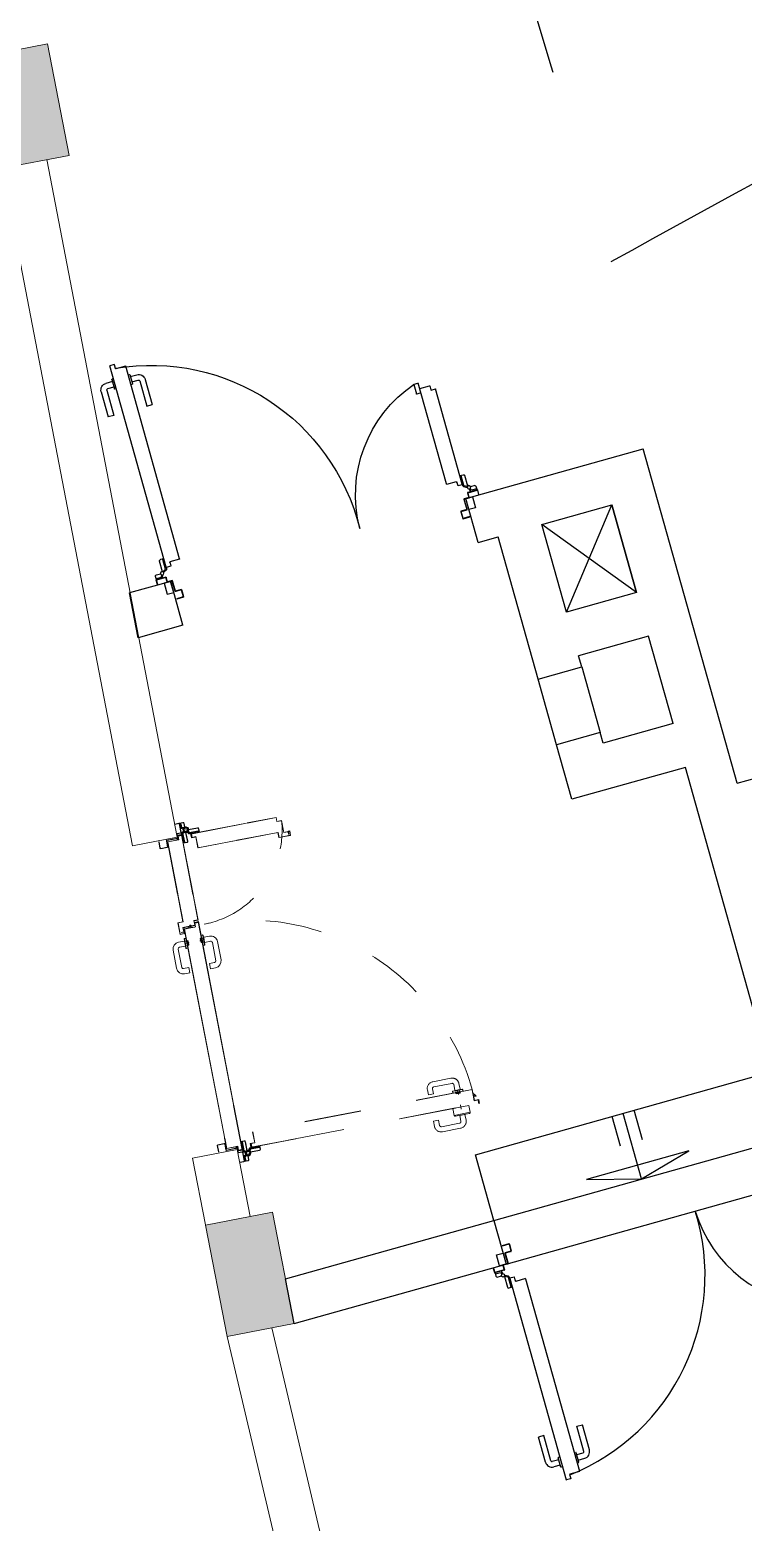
# Model space of a CAD drawing. Header units: centimetres. Extents: x 139057 to 200038, y 34824 to 80516.
# Drawn here: x 172080 to 172394, y 60283 to 60940 of the extents above; entities that cross this region are included whole.
import ezdxf

# ---------------------------------------------------------------- set-up
doc = ezdxf.new("R2010")
doc.units = ezdxf.units.CM
doc.header["$LTSCALE"] = 100
for name, pattern in [('A0SHT-SGRM$0$HIDDEN', [9.525, 6.35, -3.175]), ('HIDDEN', [0.5, 0.25, -0.25]), ('TR2010', [3, 2, -1]), ('TRATTEGGIATA', [0.75, 0.5, -0.25]), ('TRATTO-PUNTO', [1, 0.5, -0.25, 0, -0.25])]:
    doc.linetypes.add(name, pattern=pattern)
doc.layers.get('0').update_dxf_attribs({"lineweight": 0})
for name, color, linetype in [('0.05', 57, 'Continuous'), ('0.10', 8, 'Continuous'), ('0.15', 9, 'Continuous'), ('0.15 E1-E2_Serramenti', 9, 'Continuous'), ('0.20 Murature', 50, 'Continuous')]:
    doc.layers.add(name, color=color, linetype=linetype)
for name, color, linetype, lineweight in [('410_STRUTTURE_001-AM_0', 7, 'Continuous', 0), ('430_TAVOLATI_001-AM_0', 3, 'Continuous', 0), ('441_SERRAMENTI_001-AM_0', 1, 'Continuous', 0)]:
    doc.layers.add(name, color=color, linetype=linetype, lineweight=lineweight)

# ---------------------------------------------------------------- blocks, each defined once
blk = doc.blocks.new('COPRITESTA1C')
for p, q in [((0, 0), (0, -10)), ((0, 0), (21, 0)), ((21, 0), (21, -15)), ((-1, -10), (-1, -20)), ((-1, -10), (0, -10)), ((-1, -20), (16, -20))]:
    blk.add_line(p, q)
at = {"linetype": 'TRATTEGGIATA', "ltscale": 10}
for p, q in [((19.5, 0), (19.5, -15)), ((-1, -18.5), (16, -18.5))]:
    blk.add_line(p, q, dxfattribs=at)
blk.add_arc((16, -15), 3.5, 270, 0, dxfattribs=at)
blk.add_arc((16, -15), 5, 270, 0)
blk = doc.blocks.new('COPRITESTA2C')
for p, q in [((0, 0), (44, 0)), ((0, 0), (0, -10)), ((44, 0), (44, -15)), ((-1, -10), (-1, -20)), ((-1, -10), (0, -10)), ((-1, -20), (39, -20))]:
    blk.add_line(p, q)
at = {"linetype": 'TRATTEGGIATA', "ltscale": 10}
for p, q in [((42.5, 0), (42.5, -15)), ((-1, -18.5), (39, -18.5))]:
    blk.add_line(p, q, dxfattribs=at)
blk.add_arc((39, -15), 5, 270, 0)
blk.add_arc((39, -15), 3.5, 270, 0, dxfattribs=at)
blk = doc.blocks.new('M09.5af')
at = {"linetype": 'Continuous', "ltscale": 10}
for p, q in [((5, 83.5), (33.5, 83.5)), ((5, 82), (5, 83.5)), ((33.5, 82), (5, 82)), ((35, 51.5), (35, 80.5)), ((36.5, 80.5), (36.5, 51.5)), ((1029.2, 68.3), (977.2, 68.3)), ((977.2, 68.3), (977.2, 48.3)), ((1028.4, 67.5), (978, 67.5)), ((978, 67.5), (978, 49.1)), ((1028.4, 67.5), (1028.4, 44.7)), ((1029.2, 68.3), (1029.2, 45.5)), ((1363.9, 80.5), (1363.9, 51.5)), ((1365.4, 51.5), (1365.4, 80.5)), ((1395.4, 83.5), (1366.9, 83.5)), ((1366.9, 82), (1395.4, 82)), ((1366.9, 82), (1395.4, 82)), ((1395.4, 82), (1395.4, 83.5)), ((-58.5, -18.5), (-58.5, 0)), ((-58.5, 0), (-57, 0)), ((-58.5, 0), (-57, 0)), ((-57, 0), (-57, -18.5)), ((-12, 0), (6, 0)), ((5, 6.5), (5, 47)), ((7.2, 2.4), (5.5, 4.8)), ((6.5, 47), (6.5, 6.5)), ((6.7, 5.6), (8.4, 3.2)), ((6.7, 5.6), (8.4, 3.2)), ((8, 50), (33.5, 50)), ((33.5, 48.5), (8, 48.5)), ((58.9, 45.5), (12.4, 45.5)), ((12.4, 45.5), (12.4, -4.2)), ((59.5, 44.7), (13.2, 44.7)), ((13.2, 44.7), (13.2, -5)), ((997.4, 45.5), (48.5, 45.5)), ((996.6, 44.7), (49, 44.7)), ((984.2, 48.3), (977.2, 48.3)), ((983.4, 49.1), (978, 49.1)), ((984.2, 53.8), (983.4, 53.8)), ((983.4, 53.8), (983.4, 49.1)), ((985, 61.6), (984.2, 61.6)), ((984.2, 49.8), (984.2, 61.6)), ((984.2, 53.8), (984.2, 48.3)), ((1003.6, 49.8), (984.2, 49.8)), ((985, 50.6), (985, 61.6)), ((1004.4, 50.6), (985, 50.6)), ((996.6, 44.7), (996.6, -5)), ((997.4, 45.5), (997.4, -4.2)), ((1003.6, 21.3), (1003.6, 49.8)), ((1003.6, -3.5), (1003.6, 13.6)), ((1004.4, 20.5), (1004.4, 50.6)), ((1004.4, -2.7), (1004.4, 13.6)), ((1028.4, 44.7), (1214.1, 44.7)), ((1029.2, 45.5), (1213.6, 45.5)), ((1153.9, 45.5), (1387.9, 45.5)), ((1154.4, 44.7), (1387.1, 44.7)), ((1392.4, 50), (1366.9, 50)), ((1366.9, 48.5), (1392.4, 48.5)), ((1387.1, 44.7), (1387.1, -5)), ((1387.9, 45.5), (1387.9, -4.2)), ((1393.6, 5.6), (1391.9, 3.2)), ((1393.1, 2.4), (1394.8, 4.8)), ((1393.9, 47), (1393.9, 6.5)), ((1412.4, 0), (1394.3, 0)), ((1395.4, 6.5), (1395.4, 47)), ((1413.1, 0), (1412.4, 0)), ((1458.9, 0), (1457.4, 0)), ((1457.4, 0), (1457.4, -18.5)), ((1458.9, -18.5), (1458.9, 0)), ((-55.5, -20), (-16.5, -20)), ((-16.5, -21.5), (-55.5, -21.5)), ((-15, -18.5), (-15, -3)), ((-13.5, -18.5), (-13.5, -3)), ((6, -1.5), (-12, -1.5)), ((-7.5, -3.4), (-7.5, -21.5)), ((-7.5, -3.4), (7.8, -3.4)), ((-7.5, -21.5), (193.6, -21.5)), ((-6.8, -4.2), (-6.8, -20.7)), ((-6.8, -4.2), (7.8, -4.2)), ((-6.8, -20.7), (193.3, -20.7)), ((-4.7, -4.2), (-4.7, -20)), ((12.4, -4.2), (-4.7, -4.2)), ((-3.9, -20), (-4.7, -20)), ((-3.9, -5), (-3.9, -20)), ((13.2, -5), (-3.9, -5)), ((7.8, -3.4), (7.8, -4.2)), ((159, -20.7), (1016.6, -20.7)), ((159.4, -21.5), (1017.4, -21.5)), ((1013.7, -5), (996.6, -5)), ((1014.5, -4.2), (997.4, -4.2)), ((1002.1, -3.4), (1017.4, -3.4)), ((1002.1, -3.4), (1002.1, -4.2)), ((1002.1, -4.2), (1016.6, -4.2)), ((1024.4, -3.5), (1003.6, -3.5)), ((1025.2, -2.7), (1004.4, -2.7)), ((1013.7, -5), (1013.7, -20)), ((1014.5, -20), (1013.7, -20)), ((1014.5, -4.2), (1014.5, -20)), ((1016.6, -4.2), (1016.6, -20.7)), ((1017.4, -3.4), (1017.4, -21.5)), ((1024.4, -21.5), (1024.4, -3.5)), ((1153.7, -21.5), (1024.4, -21.5)), ((1025.2, -20.7), (1025.2, -2.7)), ((1153.3, -20.7), (1025.2, -20.7)), ((1407.1, -20.7), (1139.5, -20.7)), ((1407.9, -21.5), (1139.8, -21.5)), ((1387.1, -5), (1404.2, -5)), ((1387.9, -4.2), (1405, -4.2)), ((1407.9, -3.4), (1392.6, -3.4)), ((1392.6, -3.4), (1392.6, -4.2)), ((1407.1, -4.2), (1392.6, -4.2)), ((1394.3, -1.5), (1412.4, -1.5)), ((1404.2, -5), (1404.2, -20)), ((1405, -4.2), (1405, -20)), ((1407.1, -4.2), (1407.1, -20.7)), ((1407.9, -3.4), (1407.9, -21.5)), ((1413.9, -18.5), (1413.9, -3)), ((1415.4, -18.5), (1415.4, -3)), ((1455.8, -20), (1416.9, -20)), ((1416.9, -21.5), (1455.8, -21.5)), ((15.3, -1085.8), (-2.8, -1085.8)), ((14.5, -1085), (-2, -1085)), ((13.7, -1082), (-1.3, -1082)), ((-1.3, -1082.8), (-1.3, -1082)), ((14.5, -1082.8), (-1.3, -1082.8))]:
    blk.add_line(p, q, dxfattribs=at)
at = {"linetype": 'Continuous'}
for p, q in [((803.5, 58.5), (803.5, 81.5)), ((826.5, 58.5), (826.5, 81.5)), ((915, 111.5), (833.5, 111.5)), ((915, 88.5), (833.5, 88.5)), ((922, 56), (922, 81.5)), ((945, 56), (945, 81.5)), ((826.5, 58.5), (803.5, 58.5)), ((911, 45.5), (911, 52.5)), ((911, 45.5), (912.2, 45.5)), ((912.2, 45.5), (912.2, 52.5)), ((913, 54.5), (954, 54.5)), ((913, 53.3), (954, 53.3)), ((945.5, 46.6), (921.5, 46.6)), ((921.5, 46.6), (921.5, 45.6)), ((945.5, 45.6), (921.5, 45.6)), ((945.5, 45.2), (921.5, 45.2)), ((921.5, 45.2), (921.5, 44.2)), ((945.5, 44.2), (921.5, 44.2)), ((944.5, 43.8), (922.5, 43.8)), ((922.5, 43.8), (922.5, 42.8)), ((944.5, 42.8), (922.5, 42.8)), ((923, 55), (944, 55)), ((943.5, 54.5), (923.5, 54.5)), ((943, 42.5), (924, 42.5)), ((924, 42.5), (924, 40.5)), ((942, 39.5), (925, 39.5)), ((925.5, 55), (925.5, 42.5)), ((941.5, 55), (941.5, 42.5)), ((943, 42.5), (943, 40.5)), ((944.5, 43.8), (944.5, 42.8)), ((945.5, 46.6), (945.5, 45.6)), ((945.5, 45.2), (945.5, 44.2)), ((954.8, 45.5), (954.8, 52.5)), ((954.8, 45.5), (956, 45.5)), ((956, 45.5), (956, 52.5)), ((997.6, 31.4), (997.4, 31.4)), ((997.6, 7.4), (997.4, 7.4)), ((997.6, 31.4), (997.6, 7.4)), ((997.6, 31.4), (997.6, 31.4)), ((997.6, 27.1), (998.1, 27.1)), ((997.6, 16.6), (1008.6, 16.6)), ((997.6, 13.6), (1008.6, 13.6)), ((998.1, 27.1), (1008.1, 16.6)), ((1008.6, 16.6), (1008.6, 13.6)), ((-23.6, -43.5), (-26.1, -43.5)), ((-24.8, -44.8), (-24.8, -42.3)), ((-24.8, -44.8), (-24.8, -42.3)), ((826.5, -34.5), (803.5, -34.5)), ((803.5, -34.5), (803.5, -57.5)), ((826.5, -34.5), (826.5, -57.5)), ((915, -64.5), (833.5, -64.5)), ((911, -21.5), (911, -28.5)), ((911, -21.5), (912.2, -21.5)), ((912.2, -21.5), (912.2, -28.5)), ((913, -29.3), (954, -29.3)), ((913, -30.5), (954, -30.5)), ((945.5, -20.2), (921.5, -20.2)), ((921.5, -21.2), (921.5, -20.2)), ((945.5, -21.2), (921.5, -21.2)), ((945.5, -21.6), (921.5, -21.6)), ((921.5, -22.6), (921.5, -21.6)), ((945.5, -22.6), (921.5, -22.6)), ((922, -32), (922, -57.5)), ((944.5, -18.8), (922.5, -18.8)), ((922.5, -19.8), (922.5, -18.8)), ((944.5, -19.8), (922.5, -19.8)), ((923, -31), (944, -31)), ((943.5, -30.5), (923.5, -30.5)), ((924, -18.5), (924, -16.5)), ((943, -18.5), (924, -18.5)), ((942, -15.5), (925, -15.5)), ((925.5, -31), (925.5, -18.5)), ((941.5, -31), (941.5, -18.5)), ((943, -18.5), (943, -16.5)), ((944.5, -19.8), (944.5, -18.8)), ((945, -32), (945, -57.5)), ((945.5, -21.2), (945.5, -20.2)), ((945.5, -22.6), (945.5, -21.6)), ((954.8, -21.5), (954.8, -28.5)), ((954.8, -21.5), (956, -21.5)), ((956, -21.5), (956, -28.5)), ((1423.9, -43.5), (1426.4, -43.5)), ((1425.1, -44.8), (1425.1, -42.3)), ((915, -87.5), (833.5, -87.5)), ((35.3, -1076.9), (32.3, -1076.9))]:
    blk.add_line(p, q, dxfattribs=at)
at = {"ltscale": 10}
for p, q in [((-0.8, 0), (0, 0)), ((0, 0.8), (0, 0)), ((1400.3, 0.8), (1400.3, 0)), ((1401, 0), (1400.3, 0)), ((-1.3, -63.7), (-1.3, -64.5))]:
    blk.add_line(p, q, dxfattribs=at)
at = {"linetype": 'TRATTO-PUNTO'}
for p, q in [((933.5, 35.5), (933.5, 55.5)), ((933.5, 35.5), (933.5, 55.5)), ((933.5, 38.4), (933.5, 53.2)), ((933.5, 38.4), (933.5, 53.1)), ((933.5, 38.1), (933.5, 52.9)), ((933.5, 38.1), (933.5, 52.9)), ((933.5, -31.5), (933.5, -11.5)), ((933.5, -14.1), (933.5, -28.9)), ((933.5, -14.4), (933.5, -29.2))]:
    blk.add_line(p, q, dxfattribs=at)
for p, q in [((996.6, 42.2), (996.6, -0.8)), ((-36.9, -22), (-55.3, -22)), ((-55.3, -25), (-55.3, -22)), ((-36.9, -25), (-55.3, -25)), ((-36.9, -25.2), (-53.3, -25.2)), ((-53.3, -25.2), (-53.3, -28.2)), ((-38.2, -28.2), (-53.3, -28.2)), ((-36.5, -31.9), (-38.2, -28.2)), ((-33.8, -30.6), (-36.1, -25.7)), ((-33.8, -30.6), (-36.1, -25.7)), ((-32.6, -32.4), (-36, -25.6)), ((-29.9, -31.1), (-33.3, -24.3)), ((-19.8, -31.1), (-16.4, -24.3)), ((-17.4, -33.5), (-13.6, -25.7)), ((-17.1, -32.4), (-13.7, -25.6)), ((-17, -53.3), (-9.5, -56.9)), ((-16.7, -32.1), (-13.6, -25.7)), ((-15.1, -35.7), (-11.5, -28.2)), ((-14.8, -51), (-7, -54.8)), ((-13.8, -51.3), (-6.9, -54.6)), ((-13.4, -51.7), (-7, -54.8)), ((-12.8, -22), (30.3, -22)), ((-12.8, -25), (30.3, -25)), ((-12.8, -25.2), (28.3, -25.2)), ((-12.5, -48.6), (-5.6, -51.9)), ((-11.5, -28.2), (28.3, -28.2)), ((-9.5, -56.9), (-9.5, -96.6)), ((-6.5, -55.5), (-6.5, -96.6)), ((-6.3, -55.5), (-6.3, -98.6)), ((-3.3, -55.5), (-3.3, -98.6)), ((28.3, -25.2), (28.3, -28.2)), ((30.3, -25), (30.3, -22)), ((1413.1, -22), (1370, -22)), ((1371.8, -25), (1371.8, -22)), ((1413.1, -25), (1371.8, -25)), ((1413.1, -25.2), (1372, -25.2)), ((1372, -25.2), (1372, -28.2)), ((1411.8, -28.2), (1372, -28.2)), ((1403.6, -55.5), (1403.6, -98.6)), ((1412.8, -48.6), (1405.9, -51.9)), ((1406.6, -55.5), (1406.6, -96.8)), ((1406.8, -55.5), (1406.8, -96.6)), ((1414.1, -51.3), (1407.2, -54.6)), ((1415.1, -51), (1407.3, -54.8)), ((1413.7, -51.7), (1407.3, -54.8)), ((1417.3, -53.3), (1409.8, -56.9)), ((1409.8, -56.9), (1409.8, -96.6)), ((1415.4, -35.7), (1411.8, -28.2)), ((1417.7, -33.5), (1413.9, -25.7)), ((1417, -32.1), (1413.9, -25.7)), ((1417.4, -32.4), (1414, -25.6)), ((1420.1, -31.1), (1416.7, -24.3)), ((1430.2, -31.1), (1433.6, -24.3)), ((1432.9, -32.4), (1436.3, -25.6)), ((1434.1, -30.6), (1436.4, -25.7)), ((1434.1, -30.6), (1436.4, -25.7)), ((1436.8, -31.9), (1438.5, -28.2)), ((1437.2, -22), (1455.6, -22)), ((1437.2, -25), (1455.6, -25)), ((1437.2, -25.2), (1453.6, -25.2)), ((1438.5, -28.2), (1453.6, -28.2)), ((1453.6, -25.2), (1453.6, -28.2)), ((1455.6, -25), (1455.6, -22)), ((-6.5, -96.6), (-9.5, -96.6)), ((-6.3, -98.6), (-3.3, -98.6)), ((1406.6, -96.8), (1403.6, -96.8)), ((1406.8, -96.6), (1409.8, -96.6))]:
    blk.add_line(p, q)
at = {"linetype": 'HIDDEN', "ltscale": 10}
for p, q in [((-2.8, -60.8), (-2.8, -262)), ((15.3, -60.8), (-2.8, -60.8)), ((-2, -61.6), (-2, -261.6)), ((14.5, -61.6), (-2, -61.6)), ((14.5, -63.7), (-1.3, -63.7)), ((13.7, -64.5), (-1.3, -64.5)), ((13.7, -81.6), (13.7, -64.5)), ((14.5, -61.6), (14.5, -76.1)), ((14.5, -80.8), (14.5, -63.7)), ((15.3, -60.8), (15.3, -76.1)), ((1385, -60.8), (1385, -76.1)), ((1385, -60.8), (1403.1, -60.8)), ((1385.8, -61.6), (1385.8, -76.1)), ((1385.8, -61.6), (1402.3, -61.6)), ((1385.8, -80.8), (1385.8, -63.7)), ((1385.8, -63.7), (1401.6, -63.7)), ((1386.6, -81.6), (1386.6, -64.5)), ((1386.6, -64.5), (1401.6, -64.5)), ((1402.3, -61.6), (1402.3, -329.2)), ((1403.1, -60.8), (1403.1, -328.8)), ((63.4, -81.6), (13.7, -81.6)), ((15.3, -76.1), (14.5, -76.1)), ((64.2, -80.8), (14.5, -80.8)), ((63.4, -1064.9), (63.4, -81.6)), ((64.2, -1065.7), (64.2, -80.8)), ((1336.1, -314.8), (1336.1, -80.8)), ((1336.1, -80.8), (1385.8, -80.8)), ((1336.9, -314.2), (1336.9, -81.6)), ((1336.9, -81.6), (1386.6, -81.6)), ((1385, -76.1), (1385.8, -76.1)), ((-2.8, -227.8), (-2.8, -1085.8)), ((-2, -227.4), (-2, -1085)), ((1336.1, -439.5), (1336.1, -255.1)), ((1336.9, -440.3), (1336.9, -254.6)), ((1402.3, -315.3), (1402.3, -443.5)), ((1403.1, -314.9), (1403.1, -444.3)), ((1313.3, -439.5), (1313.3, -491.5)), ((1313.3, -439.5), (1336.1, -439.5)), ((1314.1, -440.3), (1314.1, -490.7)), ((1314.1, -440.3), (1336.9, -440.3)), ((1384.3, -443.5), (1384.3, -464.3)), ((1402.3, -443.5), (1384.3, -443.5)), ((1385.1, -444.3), (1385.1, -465.1)), ((1403.1, -444.3), (1385.1, -444.3)), ((1313.3, -491.5), (1333.3, -491.5)), ((1314.1, -490.7), (1332.5, -490.7)), ((1320, -483.7), (1320, -484.5)), ((1331, -483.7), (1320, -483.7)), ((1331.8, -484.5), (1320, -484.5)), ((1327.8, -484.5), (1327.8, -485.3)), ((1327.8, -484.5), (1333.3, -484.5)), ((1327.8, -485.3), (1332.5, -485.3)), ((1331, -464.3), (1331, -483.7)), ((1384.3, -464.3), (1331, -464.3)), ((1331.8, -465.1), (1331.8, -484.5)), ((1385.1, -465.1), (1331.8, -465.1)), ((1332.5, -485.3), (1332.5, -490.7)), ((1333.3, -484.5), (1333.3, -491.5)), ((-94.3, -983.3), (-94.3, -901.8)), ((-71.3, -983.3), (-71.3, -901.8)), ((-41.3, -871.8), (-64.3, -871.8)), ((-41.3, -894.8), (-64.3, -894.8)), ((-41.3, -894.8), (-41.3, -871.8)), ((77.2, -894.8), (77.2, -871.8)), ((77.2, -871.8), (100.2, -871.8)), ((77.2, -894.8), (100.2, -894.8)), ((107.2, -983.3), (107.2, -901.8)), ((130.2, -983.3), (130.2, -901.8)), ((-37.8, -970.8), (-37.8, -1032.8)), ((-2.8, -965.8), (-32.8, -965.8)), ((-32.8, -965.8), (-32.8, -1037.8)), ((-2.8, -965.8), (-2.8, -1037.8)), ((-2.8, -965.8), (-2.8, -1037.8)), ((64.2, -979.3), (71.2, -979.3)), ((64.2, -979.3), (64.2, -980.5)), ((64.2, -980.5), (71.2, -980.5)), ((72, -981.3), (72, -1022.3)), ((73.2, -981.3), (73.2, -1022.3)), ((-38.8, -990.3), (-64.3, -990.3)), ((-38.8, -1013.3), (-64.3, -1013.3)), ((-37.8, -991.3), (-37.8, -1012.3)), ((-2.8, -1037.8), (-32.8, -1037.8)), ((-12.8, -1001.8), (7.2, -1001.8)), ((54.2, -1001.8), (74.2, -1001.8)), ((54.2, -1001.8), (74.2, -1001.8)), ((56.8, -1001.8), (71.5, -1001.8)), ((56.8, -1001.8), (71.5, -1001.8)), ((57.1, -1001.8), (71.8, -1001.8)), ((57.1, -1001.8), (71.8, -1001.8)), ((58.2, -1010.3), (58.2, -993.3)), ((61.2, -992.3), (59.2, -992.3)), ((61.2, -1011.3), (59.2, -1011.3)), ((61.2, -1011.3), (61.2, -992.3)), ((73.7, -993.8), (61.2, -993.8)), ((73.7, -1009.8), (61.2, -1009.8)), ((61.5, -1012.8), (61.5, -990.8)), ((62.5, -990.8), (61.5, -990.8)), ((62.5, -1012.8), (61.5, -1012.8)), ((62.5, -1012.8), (62.5, -990.8)), ((62.9, -1013.8), (62.9, -989.8)), ((63.9, -989.8), (62.9, -989.8)), ((63.9, -1013.8), (62.9, -1013.8)), ((63.9, -1013.8), (63.9, -989.8)), ((64.2, -1023.1), (71.2, -1023.1)), ((64.2, -1023.1), (64.2, -1024.3)), ((64.2, -1024.3), (71.2, -1024.3)), ((64.3, -1013.8), (64.3, -989.8)), ((65.3, -989.8), (64.3, -989.8)), ((65.3, -1013.8), (64.3, -1013.8)), ((65.3, -1013.8), (65.3, -989.8)), ((73.2, -1011.8), (73.2, -991.8)), ((73.7, -991.3), (73.7, -1012.3)), ((74.7, -990.3), (100.2, -990.3)), ((74.7, -1013.3), (100.2, -1013.3)), ((13.7, -1082), (13.7, -1064.9)), ((63.4, -1064.9), (13.7, -1064.9)), ((14.5, -1082.8), (14.5, -1065.7)), ((64.2, -1065.7), (14.5, -1065.7)), ((14.5, -1070.5), (14.5, -1085)), ((15.3, -1070.5), (14.5, -1070.5)), ((15.3, -1070.5), (15.3, -1085.8)), ((60.8, -1064.9), (17.8, -1064.9)), ((26.1, -1065.9), (26.1, -1065.7)), ((50.1, -1065.9), (26.1, -1065.9)), ((32.3, -1065.9), (32.3, -1076.9)), ((35.3, -1065.9), (35.3, -1076.9)), ((45.8, -1066.4), (35.3, -1076.4)), ((45.8, -1065.9), (45.8, -1066.4)), ((50.1, -1065.9), (50.1, -1065.7)), ((50.1, -1065.9), (50.1, -1065.9))]:
    blk.add_line(p, q, dxfattribs=at)
for centre, radius in [((-24.8, -43.5), 9), ((-24.8, -43.5), 7.5), ((-24.8, -43.5), 7.25), ((1425.1, -43.5), 9), ((1425.1, -43.5), 7.5), ((1425.1, -43.5), 7.25)]:
    blk.add_circle(centre, radius)
at = {"linetype": 'Continuous', "ltscale": 10}
for centre, radius, start, end in [((33.5, 80.5), 3, 360, 90), ((33.5, 80.5), 1.5, 0, 90), ((1366.9, 80.5), 3, 90, 180), ((1366.9, 80.5), 1.5, 90, 180), ((8, 47), 3, 90, 180), ((8, 6.5), 3, 180, 215), ((8, 6.5), 3, 180, 215), ((6, 1.5), 3, 270, 35), ((6, 1.5), 1.5, 270, 35), ((8, 47), 1.5, 90, 180), ((8, 6.5), 1.5, 180, 215), ((8, 6.5), 1.5, 180, 215), ((33.5, 51.5), 1.5, 270, 360), ((33.5, 51.5), 3, 270, 0), ((1366.9, 51.5), 3, 180, 270), ((1366.9, 51.5), 1.5, 180, 270), ((1394.3, 1.5), 3, 145, 270), ((1392.4, 47), 3, 0, 90), ((1392.4, 47), 1.5, 0, 90), ((1394.3, 1.5), 1.5, 145, 270), ((1392.4, 6.5), 1.5, 325, 0), ((1392.4, 6.5), 3, 325, 0), ((-55.5, -18.5), 3, 180, 270), ((-55.5, -18.5), 1.5, 180, 270), ((-16.5, -18.5), 3, 270, 0), ((-16.5, -18.5), 1.5, 270, 0), ((-12, -3), 3, 90, 180), ((-12, -3), 1.5, 90, 180), ((1412.4, -3), 3, 0, 90), ((1412.4, -3), 1.5, 0, 90), ((1416.9, -18.5), 3, 180, 270), ((1416.9, -18.5), 1.5, 180, 270), ((1455.8, -18.5), 1.5, 270, 0), ((1455.8, -18.5), 3, 270, 360)]:
    blk.add_arc(centre, radius, start, end, dxfattribs=at)
at = {"linetype": 'Continuous'}
for centre, radius, start, end in [((833.5, 81.5), 30, 90, 180), ((833.5, 81.5), 7, 90, 180), ((915, 81.5), 30, 0, 90), ((915, 81.5), 7, 0, 90), ((913, 52.5), 2, 90, 180), ((913, 52.5), 0.8, 90, 180), ((923, 56), 1, 180, 270), ((925, 40.5), 1, 180, 270), ((942, 40.5), 1, 270, 0), ((944, 56), 1, 270, 0), ((954, 52.5), 2, 0, 90), ((954, 52.5), 0.8, 0, 90), ((833.5, -57.5), 30, 180, 270), ((833.5, -57.5), 7, 180, 270), ((913, -28.5), 2, 180, 270), ((913, -28.5), 0.8, 180, 270), ((915, -57.5), 30, 270, 0), ((915, -57.5), 7, 270, 0), ((923, -32), 1, 90, 180), ((925, -16.5), 1, 90, 180), ((942, -16.5), 1, 0, 90), ((944, -32), 1, 0, 90), ((954, -28.5), 0.8, 270, 0), ((954, -28.5), 2, 270, 0)]:
    blk.add_arc(centre, radius, start, end, dxfattribs=at)
for centre, radius, start, end in [((-24.8, -43.5), 12.5, 156.60249, 108.12002), ((-36.9, -26), 4, 25.79829, 90), ((-36.9, -26), 1, 25.79829, 90), ((-36.9, -26), 0.8, 25.79829, 90), ((-43.7, -35.4), 8, 336.60249, 25.79829), ((-24.8, -43.5), 9.5, 156.60249, 108.12002), ((-43.7, -35.4), 11, 336.60249, 25.79829), ((-29, -30.7), 4, 205.79829, 288.12002), ((-29, -30.7), 1, 205.79829, 288.12002), ((-20.7, -30.7), 1, 251.87998, 334.20171), ((-20.7, -30.7), 4, 318.9946, 334.20171), ((-12.8, -26), 4, 90, 154.20171), ((-12.8, -26), 1, 90, 154.20171), ((-12.8, -26), 0.8, 90, 154.20171), ((-12, -47.7), 1, 161.87998, 244.20171), ((-7.3, -55.5), 0.8, 0, 64.20171), ((-7.3, -55.5), 1, 0, 64.20171), ((-7.3, -55.5), 4, 0, 64.20171), ((1407.6, -55.5), 4, 115.79829, 180), ((1407.6, -55.5), 1, 115.79829, 180), ((1407.6, -55.5), 0.8, 115.79829, 180), ((1425.1, -43.5), 12.5, 71.87998, 23.39751), ((1412.3, -47.7), 1, 295.79829, 18.12002), ((1413.1, -26), 4, 25.79829, 90), ((1413.1, -26), 1, 25.79829, 90), ((1413.1, -26), 0.8, 25.79829, 90), ((1412.3, -47.7), 4, 295.79829, 311.0054), ((1425.1, -43.5), 9.5, 71.87998, 23.39751), ((1421, -30.7), 4, 205.79829, 221.0054), ((1421, -30.7), 1, 205.79829, 288.12002), ((1429.3, -30.7), 4, 251.87998, 334.20171), ((1429.3, -30.7), 1, 251.87998, 334.20171), ((1444, -35.4), 11, 154.20171, 203.39751), ((1437.2, -26), 4, 90, 154.20171), ((1444, -35.4), 8, 154.20171, 203.39751), ((1437.2, -26), 1, 90, 154.20171), ((1437.2, -26), 0.8, 90, 154.20171)]:
    blk.add_arc(centre, radius, start, end)
at = {"linetype": 'HIDDEN', "ltscale": 10}
for centre, radius, start, end in [((-24.8, -43.5), 1026.1, 274.97669, 0), ((1425.1, -43.5), 423.9, 180, 263.95), ((-64.3, -901.8), 30, 90, 180), ((-64.3, -901.8), 7, 90, 180), ((100.2, -901.8), 30, 0, 90), ((100.2, -901.8), 7, 0, 90), ((-64.3, -983.3), 30, 180, 270), ((-64.3, -983.3), 7, 180, 270), ((-32.8, -970.8), 5, 90, 180), ((71.2, -981.3), 2, 0, 90), ((71.2, -981.3), 0.8, 0, 90), ((100.2, -983.3), 30, 270, 0), ((100.2, -983.3), 7, 270, 0), ((-38.8, -991.3), 1, 0, 90), ((-38.8, -1012.3), 1, 270, 0), ((-32.8, -1032.8), 5, 180, 270), ((59.2, -993.3), 1, 90, 180), ((59.2, -1010.3), 1, 180, 270), ((71.2, -1022.3), 0.8, 270, 0), ((71.2, -1022.3), 2, 270, 0), ((74.7, -991.3), 1, 90, 180), ((74.7, -1012.3), 1, 180, 270)]:
    blk.add_arc(centre, radius, start, end, dxfattribs=at)
at = {"linetype": 'Continuous', "ltscale": 10, "xscale": -1}
for name, p in [('COPRITESTA1C', (-37.5, -21.5)), ('COPRITESTA2C', (1412.5, -22))]:
    blk.add_blockref(name, p, dxfattribs=at)
at = {"linetype": 'Continuous', "ltscale": 10, "rotation": 270}
blk.add_blockref('COPRITESTA2C', (-3.3, -56.1), dxfattribs=at)
at = {"linetype": 'Continuous', "ltscale": 10}
for name, p in [('COPRITESTA2C', (-12.2, -22)), ('COPRITESTA1C', (1437.9, -21.5))]:
    blk.add_blockref(name, p, dxfattribs=at)
at = {"linetype": 'Continuous', "ltscale": 10, "xscale": -1, "rotation": 90}
blk.add_blockref('COPRITESTA2C', (1403.6, -56.1), dxfattribs=at)
blk = doc.blocks.new('A$C6BE3674F')
for p, q in [((0.104, 1.069), (0.074, 1.069)), ((0.074, 1.069), (0.074, 1.0675)), ((0.104, 1.0675), (0.074, 1.0675)), ((0.1045, 1.067), (0.1045, 1.036)), ((0.106, 1.067), (0.106, 1.036)), ((0.076, 0.9865), (0.0555, 0.9865)), ((0.0765, 1.0335), (0.0765, 0.987)), ((0.078, 1.0335), (0.078, 0.987)), ((0.104, 1.0355), (0.0785, 1.0355)), ((0.104, 1.034), (0.0785, 1.034)), ((0.0105, 0.9835), (0.009, 0.9835)), ((0.009, 0.9835), (0.009, 0.9645)), ((0.0105, 0.9835), (0.0105, 0.9645)), ((0.053, 0.964), (0.011, 0.964)), ((0.053, 0.9625), (0.011, 0.9625)), ((0.011, 0.9615), (0.011, 0.947)), ((0.013, 0.9625), (0.013, 0.9575)), ((0.013, 0.9575), (0.0355, 0.9575)), ((0.016, 0.942), (0.035, 0.942)), ((0.0355, 0.9575), (0.0388, 0.9485)), ((0.039, 0.9625), (0.0438, 0.9494)), ((0.0465, 0.9357), (0.0465, 0.887)), ((0.062, 0.9284), (0.0471, 0.9361)), ((0.0643, 0.9328), (0.0498, 0.9403)), ((0.0535, 0.9845), (0.0535, 0.9645)), ((0.055, 0.9845), (0.055, 0.9645)), ((0.076, 0.985), (0.0555, 0.985)), ((0.062, 0.9284), (0.062, 0.884)), ((0.067, 0.921), (0.067, 0.9284)), ((0.067, 0.921), (0.067, 0.001)), ((0.087, 0.922), (0.068, 0.922)), ((0.088, 0.903), (0.088, 0.921)), ((1.4, 0.903), (1.4, 0.921)), ((1.401, 0.922), (1.42, 0.922)), ((1.421, 0.921), (1.421, 0.9284)), ((1.421, 0.921), (1.421, 0.485)), ((1.4237, 0.9328), (1.4382, 0.9403)), ((1.426, 0.9284), (1.4409, 0.9361)), ((1.426, 0.9284), (1.426, 0.884)), ((1.4415, 0.9357), (1.4415, 0.887)), ((1.449, 0.9625), (1.4442, 0.9494)), ((1.4525, 0.9575), (1.4492, 0.9485)), ((1.475, 0.9575), (1.4525, 0.9575)), ((1.472, 0.942), (1.453, 0.942)), ((1.475, 0.9625), (1.475, 0.9575)), ((1.477, 0.9615), (1.477, 0.947)), ((0.067, 0.882), (0.0515, 0.882)), ((0.067, 0.884), (0.062, 0.884)), ((0.088, 0.9089), (0.088, 0.9039)), ((0.133, 0.902), (0.089, 0.902)), ((0.134, 0.901), (0.134, 0.021)), ((1.354, 0.901), (1.354, 0.4408)), ((1.355, 0.902), (1.399, 0.902)), ((1.4, 0.9089), (1.4, 0.9039)), ((1.421, 0.884), (1.426, 0.884)), ((1.421, 0.882), (1.4365, 0.882)), ((1.334, 0.441), (1.334, 0.484)), ((1.354, 0.485), (1.335, 0.485)), ((1.355, 0.465), (1.399, 0.465)), ((1.4, 0.466), (1.4, 0.484)), ((1.401, 0.485), (1.421, 0.485)), ((1.335, 0.44), (1.353, 0.44)), ((0, 0.1), (0, 0.215)), ((0.025, 0.215), (0, 0.215)), ((0.025, 0.1), (0.025, 0.215)), ((0.176, 0.1), (0.176, 0.215)), ((0.176, 0.215), (0.201, 0.215)), ((0.201, 0.1), (0.201, 0.215)), ((0.0595, 0.095), (0.03, 0.095)), ((0.0595, 0.07), (0.03, 0.07)), ((0.0595, 0.061), (0.0595, 0.104)), ((0.067, 0.105), (0.0605, 0.105)), ((0.134, 0.105), (0.1405, 0.105)), ((0.1415, 0.061), (0.1415, 0.104)), ((0.1415, 0.095), (0.171, 0.095)), ((0.1415, 0.07), (0.171, 0.07)), ((0.067, 0.06), (0.0605, 0.06)), ((0.088, 0.019), (0.088, 0.001)), ((0.133, 0.02), (0.089, 0.02)), ((0.134, 0.06), (0.1405, 0.06)), ((0.087, 0), (0.068, 0))]:
    blk.add_line(p, q)
blk.add_lwpolyline([(1.384, 1.034, -0.414214), (1.382, 1.036), (1.382, 1.067, -0.414214), (1.384, 1.069), (1.414, 1.069), (1.414, 1.0675), (1.384, 1.0675, 0.414214), (1.3835, 1.067), (1.3835, 1.036, 0.414214), (1.384, 1.0355), (1.4095, 1.0355, -0.414214), (1.4115, 1.0335), (1.4115, 0.987, 0.414214), (1.412, 0.9865), (1.4325, 0.9865, -0.414214), (1.4345, 0.9845), (1.4345, 0.9645, 0.414214), (1.435, 0.964), (1.477, 0.964, 0.414214), (1.4775, 0.9645), (1.4775, 0.9835), (1.479, 0.9835), (1.479, 0.9645, -0.414214), (1.477, 0.9625), (1.435, 0.9625, -0.414214), (1.433, 0.9645), (1.433, 0.9845, 0.414214), (1.4325, 0.985), (1.412, 0.985, -0.414214), (1.41, 0.987), (1.41, 1.0335, 0.414214), (1.4095, 1.034)], format="xyb", close=True)
for points in [[(0.069, 0.9865), (0.039, 0.9865), (0.039, 1.0365), (0.069, 1.0365)], [(1.419, 0.9865), (1.449, 0.9865), (1.449, 1.0365), (1.419, 1.0365)]]:
    blk.add_lwpolyline(points, close=True)
for centre in [(0.0425, 0.942), (1.4455, 0.942)]:
    blk.add_circle(centre, 0.0075)
for centre, radius, start, end in [((0.104, 1.067), 0.002, 0, 90), ((0.104, 1.067), 0.0005, 0, 90), ((0.0555, 0.9845), 0.002, 90, 180), ((0.076, 0.987), 0.0005, 270, 0), ((0.076, 0.987), 0.002, 270, 0), ((0.0785, 1.0335), 0.002, 90, 180), ((0.0785, 1.0335), 0.0005, 90, 180), ((-0.013, 0.9591), 0.9469, 276.12117, 1.65797), ((0.104, 1.036), 0.0005, 270, 0), ((0.104, 1.036), 0.002, 270, 0), ((1.522, 0.9983), 0.5886, 181.1503, 251.53729), ((0.011, 0.9645), 0.002, 180, 270), ((0.011, 0.9645), 0.0005, 180, 270), ((0.012, 0.9615), 0.001, 90, 180), ((0.016, 0.947), 0.005, 180, 270), ((0.053, 0.9645), 0.0005, 270, 360), ((0.053, 0.9645), 0.002, 270, 360), ((0.0555, 0.9845), 0.0005, 90, 180), ((0.062, 0.9284), 0.005, 360, 62.67611), ((0.068, 0.921), 0.001, 90, 180), ((0.087, 0.921), 0.001, 0, 90), ((1.401, 0.921), 0.001, 90, 180), ((1.42, 0.921), 0.001, 0, 90), ((1.426, 0.9284), 0.005, 117.32389, 180), ((1.472, 0.947), 0.005, 270, 0), ((1.476, 0.9615), 0.001, 360, 90), ((0.0515, 0.887), 0.005, 180, 270), ((0.089, 0.903), 0.001, 180, 270), ((0.133, 0.901), 0.001, 0, 90), ((1.355, 0.901), 0.001, 90, 180), ((1.399, 0.903), 0.001, 270, 360), ((1.4365, 0.887), 0.005, 270, 0), ((1.335, 0.484), 0.001, 90, 180), ((1.355, 0.466), 0.001, 180, 270), ((1.399, 0.466), 0.001, 270, 0), ((1.401, 0.484), 0.001, 90, 180), ((1.42, 0.486), 0.001, 270, 0), ((1.335, 0.441), 0.001, 180, 270), ((1.353, 0.441), 0.001, 270, 350.39607), ((0.03, 0.1), 0.03, 180, 270), ((0.03, 0.1), 0.005, 180, 270), ((0.0605, 0.104), 0.001, 90, 180), ((0.1405, 0.104), 0.001, 360, 90), ((0.171, 0.1), 0.03, 270, 360), ((0.171, 0.1), 0.005, 270, 360), ((0.0605, 0.061), 0.001, 180, 270), ((0.068, 0.001), 0.001, 180, 270), ((0.087, 0.001), 0.001, 270, 360), ((0.089, 0.019), 0.001, 90, 180), ((0.133, 0.021), 0.001, 270, 360), ((0.1405, 0.061), 0.001, 270, 360)]:
    blk.add_arc(centre, radius, start, end)

msp = doc.modelspace()

# ---------------------------------------------------------------- hatches: boundary and pattern name
at = {"layer": '410_STRUTTURE_001-AM_0'}
h = msp.add_hatch(color=256, dxfattribs=at)
h.paths.add_polyline_path([(173097.36, 66917.94, 1), (173132.36, 66917.94, 1)])
h.paths.add_polyline_path([(172464.03, 67114.32), (172425.24, 67124.09), (172393.47, 66998.03), (172432.26, 66988.26)])
h.paths.add_polyline_path([(172268.76, 66557.09), (172239.61, 66564.17), (172225.45, 66505.87), (172254.6, 66498.78)])
h.paths.add_polyline_path([(171904.42, 66525.14, 1), (171974.42, 66525.14, 1)])
h.paths.add_polyline_path([(171852.17, 66563.61), (171803.36, 66574.43), (171792.54, 66525.62), (171841.36, 66514.8)])
h.paths.add_polyline_path([(171939.47, 67132.44), (171987.79, 67119.56), (172000.66, 67167.87), (171952.35, 67180.75)])
h.paths.add_polyline_path([(172118.76, 67125.68, 1), (172048.76, 67125.68, 1)])
h.paths.add_polyline_path([(171575.4, 65289.12), (171624.96, 65282.49), (171631.59, 65332.05), (171582.03, 65338.68)])
h.paths.add_polyline_path([(171698.34, 65301.54, 1), (171768.34, 65301.54, 1)])
h.paths.add_polyline_path([(172000.85, 65311.96), (171999.49, 65287), (172079.39, 65282.7), (172080.74, 65307.66)])
h.paths.add_polyline_path([(172504.9, 65260.36, 1), (172469.9, 65260.36, 1)])
h.paths.add_polyline_path([(173206.68, 65219.17, 1), (173276.68, 65219.17, 1)])
h.paths.add_polyline_path([(173189.94, 64670.82, 1), (173259.94, 64670.82, 1)])
h.paths.add_polyline_path([(171897.35, 64618.35), (171927.33, 64617.1), (171929.81, 64677.05), (171899.84, 64678.29)])
h.paths.add_polyline_path([(171707.57, 64680.86, 1), (171637.57, 64680.86, 1)])
h.paths.add_polyline_path([(171506.14, 64661.2), (171555.94, 64656.7), (171560.44, 64706.5), (171510.64, 64711)])
h.paths.add_polyline_path([(171463.9, 64032.08), (171513.86, 64030.03), (171515.91, 64079.99), (171465.96, 64082.04)])
h.paths.add_polyline_path([(171511.7, 63977.08), (171513.74, 64027.04), (171463.78, 64029.08), (171461.74, 63979.12)])
h.paths.add_polyline_path([(171605.55, 64055.93, 1), (171675.55, 64055.93, 1)])
h.paths.add_polyline_path([(171905.94, 64101.37), (171880.96, 64102.36), (171877.69, 64022.42), (171902.67, 64021.44)])
h.paths.add_polyline_path([(173199.59, 64122.31, 1), (173269.59, 64122.31, 1)])
h.paths.add_polyline_path([(173235.58, 63574.89, 1), (173305.58, 63574.89, 1)])
h.paths.add_polyline_path([(172861.35, 63523.02), (172858.65, 63552.9), (172798.89, 63547.48), (172801.6, 63517.6)])
h.paths.add_polyline_path([(172419.06, 63501.44, 1), (172489.06, 63501.44, 1)])
h.paths.add_polyline_path([(171880.44, 63484.64), (171855.46, 63485.68), (171852.03, 63405.75), (171877.01, 63404.72)])
h.paths.add_polyline_path([(171602.63, 63428.01, 1), (171672.63, 63428.01, 1)])
h.paths.add_polyline_path([(171448.52, 63390.7), (171498.52, 63390.5), (171498.71, 63440.5), (171448.71, 63440.7)])
h.paths.add_polyline_path([(171461.02, 62750.1), (171510.98, 62752.08), (171509.01, 62802.04), (171459.05, 62800.06)])
h.paths.add_polyline_path([(171629.13, 62798.43, 1), (171699.13, 62798.43, 1)])
h.paths.add_polyline_path([(171855.47, 62863.54), (171830.51, 62864.96), (171825.83, 62785.1), (171850.79, 62783.68)])
h.paths.add_polyline_path([(172533.45, 62914.12, 1), (172463.45, 62914.12, 1)])
h.paths.add_polyline_path([(172926.57, 62958.35), (172922.47, 62988.07), (172863.03, 62979.86), (172867.13, 62950.14)])
h.paths.add_polyline_path([(173367.85, 63029.83, 1), (173297.85, 63029.83, 1)])
h.paths.add_polyline_path([(173386.24, 62488.39, 1), (173456.24, 62488.39, 1)])
h.paths.add_polyline_path([(172594.12, 62403.89), (172652.48, 62417.8), (172638.57, 62476.17), (172580.21, 62462.26)])
h.paths.add_polyline_path([(171941.76, 62169.42), (171966.3, 62174.16), (171951.22, 62252.73), (171926.68, 62247.98)])
h.paths.add_polyline_path([(171685.3, 62168.54, 1), (171755.3, 62168.54, 1)])
h.paths.add_polyline_path([(171551.44, 62111.48), (171547.29, 62161.31), (171497.46, 62157.15), (171501.62, 62107.32)])
h.paths.add_polyline_path([(171564.33, 61513.08), (171570.67, 61463.48), (171620.27, 61469.82), (171613.93, 61519.41)])
h.paths.add_polyline_path([(171635.86, 61377.34), (171643.11, 61348.23), (171691.62, 61360.31), (171684.37, 61389.42)])
h.paths.add_polyline_path([(171771.36, 61539.72, 1), (171841.36, 61539.72, 1)])
h.paths.add_polyline_path([(172069.21, 61642.9), (172044.67, 61638.15), (172059.75, 61559.58), (172084.29, 61564.33)])
h.paths.add_polyline_path([(171984.32, 61420.39), (172013.77, 61426.09), (172004.27, 61475.18), (171974.82, 61469.48)])
h.paths.add_polyline_path([(172512.5, 61527.43), (172483.04, 61521.73), (172492.54, 61472.64), (172521.99, 61478.34)])
h.paths.add_polyline_path([(172945.84, 61590.26), (172938.88, 61619.45), (172890.24, 61607.86), (172897.2, 61578.67)])
h.paths.add_polyline_path([(173500.56, 61951.83, 1), (173570.56, 61951.83, 1)])
h.paths.add_polyline_path([(173059.65, 61182.92), (173051.1, 61211.68), (173003.17, 61197.43), (173011.72, 61168.67)])
h.paths.add_polyline_path([(172597.97, 61085.68), (172568.51, 61079.98), (172578.01, 61030.89), (172607.46, 61036.59)])
h.paths.add_polyline_path([(172067.68, 60879.1), (172097.14, 60884.79), (172087.64, 60933.88), (172058.19, 60928.18)])
h.paths.add_polyline_path([(171730.99, 60780.44), (171780.23, 60789.13), (171771.54, 60838.37), (171722.3, 60829.68)])
h.paths.add_polyline_path([(171678.8, 60771.24), (171728.04, 60779.92), (171719.35, 60829.16), (171670.11, 60820.48)])
h.paths.add_polyline_path([(171771.47, 60289.02), (171781.96, 60240.13), (171830.84, 60250.62), (171820.36, 60299.51)])
h.paths.add_polyline_path([(171833.78, 60251.25), (171882.67, 60261.73), (171872.18, 60310.62), (171823.29, 60300.14)])
h.paths.add_polyline_path([(172186.65, 60419.6), (172157.2, 60413.9), (172166.7, 60364.81), (172196.15, 60370.51)])
h.paths.add_polyline_path([(172673.14, 60539.2), (172702.6, 60544.9), (172693.1, 60593.99), (172663.65, 60588.29)])
h.paths.add_polyline_path([(173205.4, 60730.58), (173195.63, 60758.94), (173148.36, 60742.66), (173158.13, 60714.3)])
h.paths.add_polyline_path([(173311.75, 60296.96), (173358.22, 60315.43), (173347.14, 60343.31), (173300.67, 60324.84)])
h.paths.add_polyline_path([(172771.85, 60186.98), (172742.4, 60181.28), (172751.89, 60132.19), (172781.35, 60137.89)])
h.paths.add_polyline_path([(172312.36, 59877.56), (172282.91, 59871.86), (172292.4, 59822.77), (172321.88, 59828.47)])
h.paths.add_polyline_path([(173368.34, 59347.78), (173346.19, 59403.54), (173290.42, 59381.4), (173312.57, 59325.62)])
h.paths.add_polyline_path([(174210.89, 59878.92, 1), (174280.89, 59878.92, 1)])
h.paths.add_polyline_path([(174066.11, 60383.73, 1), (173996.11, 60383.73, 1)])
h.paths.add_polyline_path([(173620.86, 58923.47, 1), (173550.86, 58923.47, 1)])
h.paths.add_polyline_path([(173884.86, 58386.58, 1), (173814.86, 58386.58, 1)])
h.paths.add_polyline_path([(174449.68, 59385.02, 1), (174519.68, 59385.02, 1)])
h.paths.add_polyline_path([(174781.94, 58903.16, 1), (174711.94, 58903.16, 1)])
h.paths.add_polyline_path([(175067.05, 58434.46, 1), (174997.05, 58434.46, 1)])
h.paths.add_polyline_path([(175304.37, 57980.02, 1), (175374.37, 57980.02, 1)])
h.paths.add_polyline_path([(175703.17, 57540.87, 1), (175633.17, 57540.87, 1)])
h.paths.add_polyline_path([(175196.31, 56374.7, 1), (175126.31, 56374.7, 1)])
h.paths.add_polyline_path([(176052.7, 57118.03, 1), (175982.7, 57118.03, 1)])
h.paths.add_polyline_path([(176488.74, 56567.52, 1), (176418.74, 56567.52, 1)])
h.paths.add_polyline_path([(176794.78, 55975.9, 1), (176864.78, 55975.9, 1)])
h.paths.add_polyline_path([(175491.63, 55908.34, 1), (175561.63, 55908.34, 1)])
h.paths.add_polyline_path([(177107.53, 55348.52, 1), (177177.53, 55348.52, 1)])
h.paths.add_polyline_path([(177367.67, 55079.58), (177360.98, 55098.42), (177342.13, 55091.73), (177348.83, 55072.88)])
h.paths.add_polyline_path([(177392.95, 55032.33), (177376.21, 55079.45), (177347.94, 55069.41), (177364.68, 55022.29)])
h.paths.add_polyline_path([(177483.46, 54775.83), (177493.5, 54747.56), (177540.62, 54764.3), (177530.58, 54792.57)])

# ---------------------------------------------------------------- linework, layer by layer
at = {"layer": '0.05', "linetype": 'TR2010'}
for p, q in [((172316.06, 60683.75, 0.1), (172336.07, 60730.9, 0.1)), ((172346.87, 60692.39, 0.1), (172305.26, 60722.26, 0.1))]:
    msp.add_line(p, q, dxfattribs=at)
at = {"layer": '0.05', "ltscale": 50}
for p, q in [((172322.84, 60659.56, 0.1), (172330.93, 60630.67, 0.1)), ((172311.68, 60625.27, 0.1), (172303.58, 60654.16, 0.1))]:
    msp.add_line(p, q, dxfattribs=at)
at = {"layer": '0.05'}
for p, q in [((172339.89, 60448.67, 0), (172336.24, 60461.71, 0)), ((172349.15, 60434.17, 0), (172341.05, 60463.06, 0)), ((172349.52, 60451.37, 0), (172345.87, 60464.41, 0))]:
    msp.add_line(p, q, dxfattribs=at)
at = {"layer": '0.05', "linetype": 'TR2010', "elevation": 0.1}
msp.add_lwpolyline([(172336.07, 60730.9), (172346.87, 60692.39), (172316.06, 60683.75), (172305.26, 60722.26)], close=True, dxfattribs=at)
at = {"layer": '0.05', "elevation": 0}
msp.add_lwpolyline([(172324.91, 60433.89), (172349.15, 60434.17), (172370.01, 60446.54)], close=True, dxfattribs=at)
at = {"layer": '0.10', "linetype": 'A0SHT-SGRM$0$HIDDEN'}
for centre, radius, start, end in [((183769.94, 64383.6, 0), 11971.38, 193.771091, 197.228646), ((175753.18, 54706.36, 0), 7019.57, 117.7734, 119.133711)]:
    msp.add_arc(centre, radius, start, end, dxfattribs=at)
at = {"layer": '0.15'}
for p, q in [((172276.06, 60444.84, 0), (172406.05, 60481.28, 0)), ((172284.16, 60415.95, 0), (172414.15, 60452.39, 0)), ((172284.16, 60415.95, 0), (172276.06, 60444.84, 0)), ((172289.56, 60396.7, 0.1), (172419.54, 60433.14, 0.1))]:
    msp.add_line(p, q, dxfattribs=at)
at = {"layer": '0.20 Murature'}
for p, q in [((172391.2, 60608.36, 0), (173154.73, 60822.4, 0)), ((172271.83, 60733.66, 0.1), (172349.93, 60755.56, 0.1)), ((172391.2, 60608.36, 0.1), (172349.93, 60755.56, 0.1)), ((172277.22, 60714.41, 0.1), (172271.83, 60733.66, 0.1)), ((172305.26, 60722.27, 0.1), (172336.07, 60730.9, 0.1)), ((172346.87, 60692.39, 0.1), (172336.07, 60730.9, 0.1)), ((172316.06, 60683.75, 0.1), (172305.26, 60722.26, 0.1)), ((172277.22, 60714.41, 0.1), (172286, 60716.87, 0.1)), ((172303.58, 60654.16, 0.1), (172286, 60716.87, 0.1)), ((172141.84, 60697.22, 0.1), (172123.76, 60692.16, 0.1)), ((172127.57, 60672.45, 0.1), (172123.76, 60692.16, 0.1)), ((172346.87, 60692.39, 0.1), (172316.06, 60683.75, 0.1)), ((172147.24, 60677.97, 0.1), (172127.57, 60672.45, 0.1)), ((172352.27, 60673.13, 0.1), (172321.45, 60664.49, 0.1)), ((172363.06, 60634.62, 0.1), (172352.27, 60673.13, 0.1)), ((172322.84, 60659.56, 0.1), (172321.45, 60664.49, 0.1)), ((172303.58, 60654.16, 0.1), (172322.84, 60659.56, 0.1)), ((172330.93, 60630.67, 0.1), (172311.68, 60625.27, 0.1)), ((172332.25, 60625.98, 0.1), (172330.93, 60630.67, 0.1)), ((172363.06, 60634.62, 0.1), (172332.25, 60625.98, 0.1)), ((172318.39, 60601.32, 0.1), (172311.68, 60625.27, 0.1)), ((172368.46, 60615.36, 0.1), (172318.39, 60601.32, 0.1)), ((172419.54, 60433.14, 0.1), (172368.46, 60615.36, 0.1)), ((172192.36, 60390.22, 0), (172284.16, 60415.95, 0)), ((172284.16, 60415.95, 0), (172289.56, 60396.7, 0)), ((172196.17, 60370.52, 0), (172289.56, 60396.7, 0)), ((172196.17, 60370.52, 0), (172192.36, 60390.22, 0))]:
    msp.add_line(p, q, dxfattribs=at)
at = {"layer": '0.20 Murature', "extrusion": (-2.2373e-08, 8.24487e-08, 1)}
msp.add_line((172147.24, 60677.97, 0.1), (172141.84, 60697.22, 0.1), dxfattribs=at)
at = {"layer": '410_STRUTTURE_001-AM_0', "elevation": 0}
for points in [[(172067.68, 60879.1), (172058.19, 60928.18), (172087.64, 60933.88), (172097.14, 60884.79)], [(172166.7, 60364.81), (172157.2, 60413.9), (172186.65, 60419.6), (172196.15, 60370.51)]]:
    msp.add_lwpolyline(points, close=True, dxfattribs=at)
at = {"layer": '430_TAVOLATI_001-AM_0'}
for p, q in [((172125.07, 60580.84, 0), (172067.68, 60879.1, 0)), ((172144.71, 60584.64, 0), (172087.32, 60882.89, 0)), ((172125.07, 60580.84, 0), (172144.71, 60584.64, 0)), ((172151.52, 60443.36, 0), (172171.16, 60447.16, 0)), ((172176.86, 60417.71, 0), (172171.16, 60447.16, 0)), ((172157.22, 60413.91, 0), (172151.52, 60443.36, 0)), ((172302.57, 59875.66, 0), (172186.37, 60368.62, 0)), ((172282.91, 59871.86, 0), (172166.72, 60364.82, 0))]:
    msp.add_line(p, q, dxfattribs=at)

# ---------------------------------------------------------------- block references
at = {"layer": '0.15 E1-E2_Serramenti', "ltscale": 50, "yscale": 100, "zscale": 100}
for p, xscale, rotation in [((172108.56, 60790.35, 0.1), -100, 195.6599999999999), ((172309.54, 60299.85, 0), 100, 15.65999999999997)]:
    msp.add_blockref('A$C6BE3674F', p, dxfattribs=dict(at, xscale=xscale, rotation=rotation))
at = {"layer": '441_SERRAMENTI_001-AM_0', "xscale": 0.1, "yscale": 0.1, "zscale": 0.1, "rotation": 100.8897511087825}
msp.add_blockref('M09.5af', (172171.16, 60447.16, 0), dxfattribs=at)

doc.saveas('drawing.dxf')
